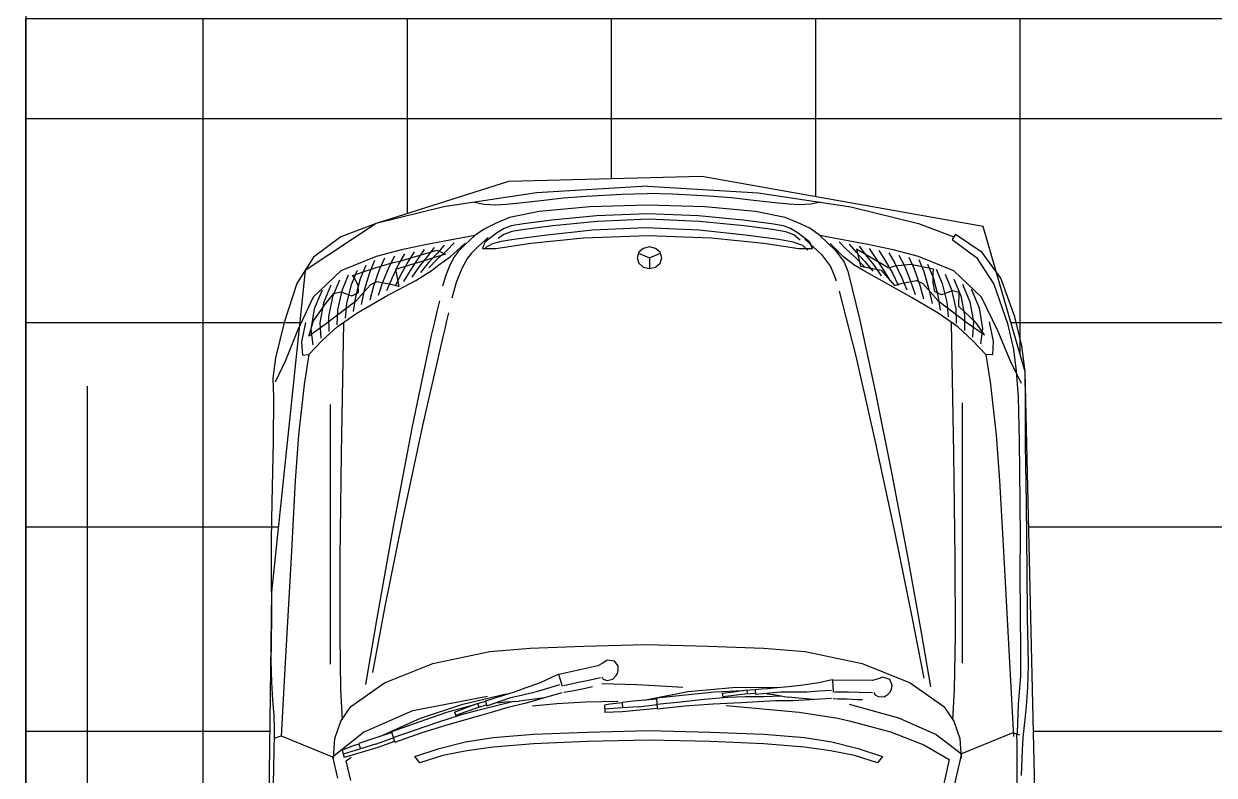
# Model space of a CAD drawing. Header units: millimetres. Extents: x 3923 to 4007, y 744 to 982.
# Drawn here: x 3954.8 to 3960.63, y 823.49 to 827.17 of the extents above; entities that cross this region are included whole.
import ezdxf

# ---------------------------------------------------------------- set-up
doc = ezdxf.new("R2010")
doc.units = ezdxf.units.MM
doc.header["$LTSCALE"] = 20
doc.linetypes.add('DASHDOT2', pattern=[0.5, 0.25, -0.125, 0, -0.125])
doc.layers.add('HIDROSSANITÁRIO', color=8, linetype='Continuous')

# ---------------------------------------------------------------- blocks, each defined once
blk = doc.blocks.new('Austin Mini dessus')
at = {"color": 8, "flags": 128}
for points in [[(-0.1204, 3.7865), (-0.0703, 3.7926)], [(-0.0703, 3.7926), (-0.0241, 3.7916)], [(-0.0241, 3.7916), (0.0842, 3.7922)], [(0.0842, 3.7922), (0.2332, 3.7952)], [(0.2332, 3.7952), (0.3237, 3.797)], [(0.3237, 3.797), (0.3971, 3.7966)], [(0.3971, 3.7966), (0.5088, 3.7962)], [(0.5088, 3.7962), (0.581, 3.797)], [(0.581, 3.797), (0.6212, 3.7976)], [(0.6212, 3.7976), (0.674, 3.7963)], [(0.674, 3.7963), (0.7177, 3.7934)], [(0.7177, 3.7934), (0.7547, 3.7905)], [(0.7547, 3.7905), (0.7913, 3.7892)], [(0.7913, 3.7892), (0.8117, 3.7899)], [(0.8107, 3.7898), (0.8054, 3.7722)], [(0.8117, 3.7899), (0.831, 3.7901)], [(0.831, 3.7901), (0.8924, 3.7915)], [(0.8924, 3.7915), (1.0016, 3.7949)], [(-0.302, 3.7337), (-0.2069, 3.765)], [(-0.2069, 3.765), (-0.1204, 3.7865)], [(-0.1874, 3.7324), (-0.114, 3.7617)], [(-0.114, 3.7617), (-0.0609, 3.787)], [(0.3684, 3.7483), (0.6405, 3.7634)], [(0.6405, 3.7634), (0.8064, 3.7721)], [(0.8054, 3.7722), (0.8566, 3.6469)], [(-0.3667, 3.6929), (-0.302, 3.7337)], [(-0.269, 3.694), (-0.1874, 3.7324)], [(0.0688, 3.7297), (0.18, 3.7384)], [(0.18, 3.7384), (0.3684, 3.7483)], [(-0.1734, 3.7051), (-0.2108, 3.6933)], [(-0.2065, 3.713), (-0.1595, 3.7223)], [(-0.2018, 3.6646), (-0.1734, 3.7051)], [(-0.1288, 3.7047), (-0.1629, 3.672)], [(-0.1595, 3.7223), (-0.127, 3.7206)], [(-0.127, 3.7206), (-0.1288, 3.7047)], [(-0.1288, 3.7047), (-0.0554, 3.7158)], [(-0.0554, 3.7158), (0.0688, 3.7297)], [(-0.4163, 3.6266), (-0.3667, 3.6929)], [(-0.3332, 3.6261), (-0.269, 3.694)], [(-0.2862, 3.6722), (-0.24, 3.6915)], [(-0.2108, 3.6933), (-0.2557, 3.6613)], [(-0.2548, 3.669), (-0.2057, 3.6781)], [(-0.24, 3.6915), (-0.1897, 3.6999)], [(-0.2057, 3.6781), (-0.1684, 3.6754)], [(-0.1629, 3.672), (-0.1958, 3.6357)], [(-0.1897, 3.6999), (-0.152, 3.6952)], [(-0.3103, 3.6295), (-0.2696, 3.6465)], [(-0.2983, 3.6509), (-0.2548, 3.669)], [(-0.2776, 3.6432), (-0.2819, 3.6262)], [(-0.2557, 3.6613), (-0.2776, 3.6432)], [(-0.2696, 3.6465), (-0.2217, 3.6563)], [(-0.2582, 3.5904), (-0.2018, 3.6646)], [(-0.2217, 3.6563), (-0.1848, 3.6556)], [(0.6296, 3.652), (-0.0059, 3.652)], [(0.8566, 3.6469), (0.7958, 3.5707)], [(0.8596, 3.6444), (0.8118, 3.6411)], [(0.8566, 3.6469), (0.909, 3.6348)], [(-0.4494, 3.54), (-0.4163, 3.6266)], [(-0.3686, 3.5396), (-0.3332, 3.6261)], [(-0.3224, 3.6082), (-0.2844, 3.624)], [(-0.2844, 3.624), (-0.2378, 3.6344)], [(-0.2819, 3.6262), (-0.2717, 3.5998)], [(-0.2538, 3.6126), (-0.2177, 3.6161)], [(-0.2378, 3.6344), (-0.2012, 3.6358)], [(-0.1958, 3.6357), (-0.2299, 3.5876)], [(-0.2069, 3.6195), (0.1144, 3.6255)], [(0.1144, 3.6255), (0.369, 3.6287)], [(0.369, 3.6287), (0.5603, 3.6292)], [(0.5603, 3.6292), (0.6914, 3.6273)], [(0.6914, 3.6273), (0.7656, 3.6231)], [(0.769, 3.6265), (0.7337, 3.6018)], [(0.8118, 3.6411), (0.769, 3.6265)], [(0.835, 3.6098), (0.8402, 3.6233)], [(0.8372, 3.5784), (0.8502, 3.6203)], [(0.8402, 3.6233), (0.8582, 3.6183)], [(0.8462, 3.577), (0.8582, 3.6183)], [(-0.3219, 3.5976), (-0.3417, 3.5395)], [(-0.3344, 3.5868), (-0.2992, 3.6015)], [(-0.3144, 3.5923), (-0.3219, 3.5976)], [(-0.2975, 3.5839), (-0.3144, 3.5923)], [(-0.3139, 3.579), (-0.2698, 3.5907)], [(-0.2994, 3.5535), (-0.2582, 3.5904)], [(-0.2992, 3.6015), (-0.2538, 3.6126)], [(-0.2717, 3.5998), (-0.28, 3.5832)], [(-0.2299, 3.5876), (-0.2701, 3.5169)], [(-0.2698, 3.5907), (-0.2341, 3.5963)], [(0.7337, 3.6018), (0.675, 3.5196)], [(0.8252, 3.5824), (0.8299, 3.5961)], [(0.8299, 3.5961), (0.835, 3.6098)], [(0.8604, 3.6051), (0.8577, 3.6008)], [(0.8634, 3.6093), (0.8604, 3.6051)], [(0.8666, 3.6133), (0.8634, 3.6093)], [(0.9143, 3.6021), (0.8666, 3.6133)], [(-0.3585, 3.5441), (-0.3287, 3.5566)], [(-0.3465, 3.5655), (-0.3139, 3.579)], [(-0.3287, 3.5566), (-0.2858, 3.5689)], [(-0.28, 3.5832), (-0.2975, 3.5839)], [(-0.2955, 3.5465), (-0.2617, 3.5558)], [(-0.2858, 3.5689), (-0.2505, 3.5765)], [(0.517, 3.5386), (0.6793, 3.5662)], [(0.7958, 3.5707), (0.7435, 3.4498)], [(0.8063, 3.5287), (0.8151, 3.5556)], [(0.8151, 3.5556), (0.8242, 3.5824)], [(0.8252, 3.5824), (0.8372, 3.5784)], [(0.8257, 3.5419), (0.8372, 3.5784)], [(0.8334, 3.5361), (0.8462, 3.577)], [(-0.4897, 3.3744), (-0.4494, 3.54)], [(-0.3843, 3.4776), (-0.3686, 3.5396)], [(-0.3639, 3.5197), (-0.3356, 3.5327)], [(-0.3417, 3.5395), (-0.3534, 3.4979)], [(-0.3356, 3.5327), (-0.2955, 3.5465)], [(-0.3066, 3.538), (-0.2994, 3.5535)], [(-0.3001, 3.5036), (-0.3066, 3.538)], [(-0.3051, 3.524), (-0.273, 3.5351)], [(0.2925, 3.4981), (0.517, 3.5386)], [(0.4929, 3.5192), (0.6502, 3.5491)], [(0.8067, 3.5309), (0.7615, 3.4315)], [(0.7972, 3.5019), (0.8063, 3.5287)], [(0.8257, 3.5419), (0.8097, 3.4979)], [(0.8192, 3.4954), (0.8334, 3.5361)], [(-0.3693, 3.4953), (-0.3424, 3.5089)], [(-0.3534, 3.4979), (-0.3572, 3.4821)], [(-0.3493, 3.4851), (-0.3148, 3.5016)], [(-0.3424, 3.5089), (-0.3051, 3.524)], [(-0.3148, 3.5016), (-0.2843, 3.5144)], [(-0.2701, 3.5169), (-0.3098, 3.443)], [(-0.2946, 3.4845), (-0.3001, 3.5036)], [(0.0478, 3.4514), (0.2925, 3.4981)], [(0.2791, 3.4759), (0.4929, 3.5192)], [(0.675, 3.5196), (0.6278, 3.4015)], [(0.7718, 3.4351), (0.7952, 3.5024)], [(0.8092, 3.4984), (0.7905, 3.4435)], [(0.7952, 3.5024), (0.8192, 3.4954)], [(-0.3968, 3.4202), (-0.3843, 3.4776)], [(-0.3572, 3.4821), (-0.3836, 3.3914)], [(-0.3746, 3.4709), (-0.3493, 3.4851)], [(-0.374, 3.3698), (-0.3363, 3.4925)], [(-0.3561, 3.4613), (-0.3244, 3.4792)], [(-0.3363, 3.4925), (-0.2946, 3.4845)], [(-0.3341, 3.4567), (-0.3068, 3.4729)], [(-0.3244, 3.4792), (-0.2956, 3.4936)], [(0.0453, 3.4261), (0.2791, 3.4759)], [(0.7985, 3.4305), (0.8212, 3.4949)], [(-0.38, 3.4466), (-0.3561, 3.4613)], [(-0.363, 3.4375), (-0.3341, 3.4567)], [(-0.3437, 3.4343), (-0.3181, 3.4522)], [(-0.3098, 3.443), (-0.3346, 3.403)], [(-0.1749, 3.4052), (0.0478, 3.4514)], [(0.7435, 3.4498), (0.7081, 3.2674)], [(0.7905, 3.4435), (0.7715, 3.3887)], [(0.8558, 3.4451), (0.8359, 3.3854)], [(0.8715, 3.4329), (0.8558, 3.4451)], [(-0.4112, 3.3468), (-0.3968, 3.4202)], [(-0.3908, 3.3978), (-0.3698, 3.4136)], [(-0.3854, 3.4222), (-0.363, 3.4375)], [(-0.3767, 3.3898), (-0.3534, 3.4119)], [(-0.3698, 3.4136), (-0.3437, 3.4343)], [(-0.363, 3.3894), (-0.3407, 3.4108)], [(-0.3534, 3.4119), (-0.3294, 3.4315)], [(-0.172, 3.3767), (0.0453, 3.4261)], [(0.7615, 3.4315), (0.7277, 3.3278)], [(0.7484, 3.3675), (0.7718, 3.4351)], [(0.7785, 3.3642), (0.7985, 3.4305)], [(0.8536, 3.3763), (0.8715, 3.4329)], [(-0.3961, 3.3734), (-0.3767, 3.3898)], [(-0.3836, 3.3914), (-0.374, 3.3698)], [(-0.3836, 3.366), (-0.363, 3.3894)], [(-0.3481, 3.3863), (-0.3679, 3.3589)], [(-0.3346, 3.403), (-0.3481, 3.3863)], [(-0.2599, 3.3851), (-0.2335, 3.3912)], [(-0.2335, 3.3912), (-0.2013, 3.399)], [(-0.2013, 3.399), (-0.1749, 3.4052)], [(0.6278, 3.4015), (0.5988, 3.2619)], [(0.7715, 3.3887), (0.7537, 3.3335)], [(0.8359, 3.3854), (0.8202, 3.3211)], [(-0.5243, 3.1472), (-0.4897, 3.3744)], [(-0.4015, 3.349), (-0.3836, 3.366)], [(-0.3679, 3.3589), (-0.4003, 3.3232)], [(-0.3683, 3.348), (-0.347, 3.3593)], [(-0.347, 3.3593), (-0.3226, 3.369)], [(-0.3226, 3.369), (-0.2958, 3.3774)], [(-0.3048, 3.3438), (-0.2667, 3.355)], [(-0.2307, 3.363), (-0.2112, 3.3675)], [(-0.2112, 3.3675), (-0.1915, 3.3721)], [(-0.1915, 3.3721), (-0.172, 3.3767)], [(0.7293, 3.299), (0.7484, 3.3675)], [(0.7597, 3.2985), (0.7785, 3.3642)], [(0.8415, 3.3179), (0.8536, 3.3763)], [(-0.4198, 3.2983), (-0.4112, 3.3468)], [(-0.4198, 3.2983), (-0.397, 3.3226)], [(-0.397, 3.3226), (-0.3805, 3.3391)], [(-0.3805, 3.3391), (-0.3683, 3.348)], [(-0.3644, 3.3161), (-0.339, 3.3298)], [(-0.339, 3.3298), (-0.3048, 3.3438)], [(0.7277, 3.3278), (0.7023, 3.2216)], [(0.7374, 3.3232), (0.728, 3.2975)], [(0.7472, 3.3485), (0.7374, 3.3232)], [(0.7537, 3.3335), (0.7422, 3.2911)], [(0.7462, 3.3202), (0.7557, 3.3455)], [(0.7472, 3.3485), (0.7557, 3.345)], [(-0.5014, 3.3001), (-0.4965, 3.2759)], [(-0.435, 3.2757), (-0.4198, 3.2983)], [(-0.3926, 3.2902), (-0.3764, 3.3069)], [(-0.3764, 3.3069), (-0.3644, 3.3161)], [(0.728, 3.2975), (0.7203, 3.2716)], [(0.7293, 3.2686), (0.7371, 3.2944)], [(0.7371, 3.2944), (0.7462, 3.3202)], [(0.7478, 3.258), (0.7597, 3.2985)], [(0.8202, 3.3211), (0.8092, 3.2537)], [(0.8325, 3.2537), (0.8415, 3.3179)], [(-0.4965, 3.2759), (-0.4951, 3.2474)], [(-0.4498, 3.2462), (-0.435, 3.2757)], [(-0.4251, 3.2451), (-0.4036, 3.2735)], [(-0.415, 3.2655), (-0.3926, 3.2902)], [(-0.4036, 3.2735), (-0.3881, 3.2799)], [(-0.3992, 3.255), (-0.3897, 3.273)], [(-0.3881, 3.2799), (-0.3879, 3.2469)], [(0.7198, 3.2721), (0.7153, 3.258)], [(0.7313, 3.2686), (0.72, 3.2361)], [(0.7208, 3.2721), (0.7313, 3.2686)], [(0.7263, 3.2915), (0.7353, 3.2885)], [(0.7422, 3.2911), (0.7318, 3.2485)], [(-0.4951, 3.2474), (-0.4961, 3.222)], [(-0.4642, 3.2131), (-0.4498, 3.2462)], [(-0.4368, 3.2263), (-0.4251, 3.2451)], [(-0.4223, 3.2271), (-0.4123, 3.2411)], [(-0.4054, 3.2337), (-0.3992, 3.255)], [(-0.3879, 3.2469), (-0.4009, 3.1615)], [(0.5988, 3.2619), (0.5909, 3.1628)], [(0.7105, 3.2437), (0.7063, 3.2296)], [(0.7153, 3.258), (0.7105, 3.2437)], [(0.72, 3.2361), (0.7116, 3.2101)], [(0.7318, 3.2485), (0.7208, 3.2061)], [(0.7243, 3.2421), (0.7215, 3.2248)], [(0.7361, 3.2172), (0.7478, 3.258)], [(0.8092, 3.2537), (0.8014, 3.1546)], [(0.8246, 3.1546), (0.8325, 3.2537)], [(-0.4961, 3.222), (-0.5002, 3.1805)], [(-0.4783, 3.1411), (-0.4642, 3.2131)], [(-0.4482, 3.1794), (-0.4433, 3.2092)], [(-0.4433, 3.2092), (-0.4368, 3.2263)], [(-0.4345, 3.1767), (-0.4292, 3.2081)], [(-0.4292, 3.2081), (-0.4223, 3.2271)], [(-0.4102, 3.2033), (-0.4054, 3.2337)], [(0.7063, 3.2296), (0.6964, 3.1985)], [(0.7116, 3.2101), (0.7041, 3.1774)], [(0.721, 3.2072), (0.7203, 3.1896)], [(0.7215, 3.2248), (0.721, 3.2072)], [(0.7263, 3.1761), (0.7361, 3.2172)], [(-0.5002, 3.1805), (-0.5068, 3.1221)], [(-0.457, 3.1102), (-0.4482, 3.1794)], [(-0.4433, 3.1075), (-0.4345, 3.1767)], [(-0.42, 3.129), (-0.4102, 3.2033)], [(0.6964, 3.1985), (0.6864, 3.1723)], [(0.7041, 3.1774), (0.6969, 3.1476)], [(0.7123, 3.1286), (0.7203, 3.1896)], [(-0.5405, 2.876), (-0.5243, 3.1472)], [(-0.4009, 3.1615), (-0.4139, 3.0323)], [(0.5909, 3.1628), (0.5858, 3.0317)], [(0.6864, 3.1723), (0.6761, 3.1418)], [(0.6969, 3.1476), (0.6884, 3.1193)], [(0.6998, 3.0852), (0.7263, 3.1761)], [(0.7318, 3.1572), (0.726, 3.0977)], [(0.8014, 3.1546), (0.7962, 3.0235)], [(0.8194, 3.0235), (0.8246, 3.1546)], [(-0.5068, 3.1221), (-0.5121, 3.0818)], [(-0.4897, 3.0166), (-0.4783, 3.1411)], [(-0.4326, 3.01), (-0.42, 3.129)], [(0.6698, 3.1266), (0.6607, 3.1082)], [(0.6761, 3.1418), (0.6698, 3.1266)], [(0.6884, 3.1193), (0.6795, 3.0899)], [(-0.4678, 3.0008), (-0.457, 3.1102)], [(-0.4541, 2.9981), (-0.4433, 3.1075)], [(0.6338, 2.997), (0.6553, 3.0927)], [(0.6607, 3.1082), (0.6538, 3.0932)], [(0.6538, 3.0932), (0.6836, 3.0845)], [(0.726, 3.0977), (0.7219, 3.0275)], [(-0.5121, 3.0818), (-0.5164, 3.0261)], [(0.6818, 3.0817), (0.6747, 3.0485)], [(0.6902, 3.0313), (0.6957, 3.0601)], [(0.6957, 3.0601), (0.6993, 3.0807)], [(-0.4139, 3.0323), (-0.4198, 2.8742)], [(0.5858, 3.0317), (0.5818, 2.8809)], [(0.6747, 3.0485), (0.6693, 3.0237)], [(0.6853, 3.0102), (0.6902, 3.0313)], [(-0.5164, 3.0261), (-0.5207, 2.9376)], [(-0.4943, 2.876), (-0.4897, 3.0166)], [(-0.4389, 2.8801), (-0.4326, 3.01)], [(0.6693, 3.0237), (0.6625, 2.9905)], [(0.7219, 3.0275), (0.7205, 2.9476)], [(0.7962, 3.0235), (0.7923, 2.8727)], [(0.8155, 2.8727), (0.8194, 3.0235)], [(-0.473, 2.876), (-0.4678, 3.0008)], [(-0.4594, 2.8733), (-0.4541, 2.9981)], [(0.6202, 2.9747), (0.6273, 2.9847)], [(0.6221, 2.9567), (0.6202, 2.9747)], [(0.6273, 2.9847), (0.6338, 2.997)], [(0.6618, 2.9878), (0.6631, 2.986)], [(0.6631, 2.986), (0.6661, 2.9845)], [(0.6661, 2.9845), (0.6693, 2.9748)], [(0.6693, 2.9748), (0.6662, 2.9608)], [(0.677, 2.9877), (0.6796, 2.9022)], [(0.7277, 2.9669), (0.7297, 2.9812)], [(0.7297, 2.9812), (0.7484, 2.9804)], [(0.7369, 2.9367), (0.7402, 2.9806)], [(0.7461, 2.9374), (0.7484, 2.9804)], [(0.6341, 2.9475), (0.6221, 2.9567)], [(0.6455, 2.9473), (0.6341, 2.9475)], [(0.6529, 2.9495), (0.6455, 2.9473)], [(0.6577, 2.9524), (0.6529, 2.9495)], [(0.6662, 2.9608), (0.6577, 2.9524)], [(0.7244, 2.9379), (0.7259, 2.9524)], [(0.7259, 2.9524), (0.7277, 2.9669)], [(-0.5207, 2.9376), (-0.5227, 2.876)], [(0.7205, 2.9096), (0.7234, 2.9377)], [(0.7244, 2.9379), (0.7369, 2.9367)], [(0.7339, 2.8986), (0.7369, 2.9367)], [(0.7427, 2.8947), (0.7461, 2.9374)], [(-0.3917, 2.8708), (-0.3881, 2.8859)], [(-0.3881, 2.8859), (-0.3786, 2.8967)], [(-0.3786, 2.8967), (-0.3653, 2.9008)], [(-0.3767, 2.8977), (-0.3653, 2.8708)], [(-0.3653, 2.9008), (-0.352, 2.8967)], [(-0.352, 2.8967), (-0.3425, 2.8859)], [(-0.3425, 2.8859), (-0.3389, 2.8708)], [(0.6796, 2.9022), (0.6837, 2.8284)], [(0.718, 2.8814), (0.7205, 2.9096)], [(0.7339, 2.8986), (0.7283, 2.8522)], [(0.7381, 2.8519), (0.7427, 2.8947)], [(-0.5405, 2.876), (-0.5243, 2.6047)], [(-0.5207, 2.8143), (-0.5227, 2.876)], [(-0.4897, 2.7353), (-0.4943, 2.876)], [(-0.4678, 2.7512), (-0.473, 2.876)], [(-0.4541, 2.7484), (-0.4594, 2.8733)], [(-0.4326, 2.7495), (-0.4389, 2.8801)], [(-0.4198, 2.8742), (-0.4139, 2.72)], [(-0.3881, 2.8557), (-0.3917, 2.8708)], [(-0.3653, 2.8708), (-0.3767, 2.844)], [(-0.3653, 2.8708), (-0.3389, 2.8708)], [(-0.3389, 2.8708), (-0.3425, 2.8557)], [(0.5818, 2.8809), (0.5858, 2.7275)], [(0.7179, 2.8836), (0.6962, 2.7767)], [(0.7152, 2.8533), (0.718, 2.8814)], [(0.7923, 2.8727), (0.7962, 2.7218)], [(0.8194, 2.7218), (0.8155, 2.8727)], [(-0.3786, 2.845), (-0.3881, 2.8557)], [(-0.3653, 2.8409), (-0.3786, 2.845)], [(-0.352, 2.845), (-0.3653, 2.8409)], [(-0.3425, 2.8557), (-0.352, 2.845)], [(0.6837, 2.8284), (0.6857, 2.7893)], [(0.7054, 2.7825), (0.7131, 2.8533)], [(0.7131, 2.8533), (0.7381, 2.8519)], [(0.7277, 2.8526), (0.7218, 2.7949)], [(0.7325, 2.784), (0.7401, 2.8518)], [(-0.5164, 2.7259), (-0.5207, 2.8143)], [(0.6962, 2.7767), (0.6866, 2.668)], [(0.6979, 2.7113), (0.7054, 2.7825)], [(0.7218, 2.7949), (0.7156, 2.7372)], [(0.7279, 2.7148), (0.7325, 2.784)], [(-0.457, 2.6417), (-0.4678, 2.7512)], [(-0.4433, 2.639), (-0.4541, 2.7484)], [(-0.42, 2.6293), (-0.4326, 2.7495)], [(-0.5121, 2.6701), (-0.5164, 2.7259)], [(-0.4783, 2.6109), (-0.4897, 2.7353)], [(-0.4139, 2.72), (-0.4009, 2.5911)], [(0.5858, 2.7275), (0.5909, 2.5917)], [(0.6946, 2.6403), (0.6979, 2.7113)], [(0.7156, 2.7372), (0.7107, 2.6794)], [(0.7244, 2.6467), (0.7279, 2.7148)], [(0.7962, 2.7218), (0.8014, 2.5907)], [(0.8246, 2.5907), (0.8194, 2.7218)], [(0.701, 2.6926), (0.6971, 2.6657)], [(0.701, 2.6926), (0.7101, 2.6911)], [(0.7063, 2.6647), (0.71, 2.6915)], [(0.731, 2.6835), (0.7474, 2.5042)], [(-0.5068, 2.6299), (-0.5121, 2.6701)], [(0.6866, 2.668), (0.6857, 2.5588)], [(0.6971, 2.6657), (0.6937, 2.6386)], [(0.7033, 2.6376), (0.7063, 2.6647)], [(0.7107, 2.6794), (0.709, 2.6356)], [(-0.5002, 2.5714), (-0.5068, 2.6299)], [(-0.4482, 2.5725), (-0.457, 2.6417)], [(-0.4345, 2.5698), (-0.4433, 2.639)], [(-0.4102, 2.5543), (-0.42, 2.6293)], [(0.6937, 2.6386), (0.692, 2.6115)], [(0.6934, 2.6323), (0.7028, 2.6314)], [(0.7015, 2.6106), (0.7033, 2.6376)], [(0.709, 2.6356), (0.7085, 2.5917)], [(0.7219, 2.6045), (0.7244, 2.6467)], [(-0.5243, 2.6047), (-0.4897, 2.3776)], [(-0.4642, 2.5388), (-0.4783, 2.6109)], [(0.6903, 2.5972), (0.689, 2.5822)], [(0.6914, 2.6119), (0.6903, 2.5972)], [(0.6924, 2.6121), (0.7034, 2.6111)], [(0.7034, 2.6111), (0.6997, 2.5769)], [(0.7197, 2.5621), (0.7219, 2.6045)], [(-0.4961, 2.5299), (-0.5002, 2.5714)], [(-0.4433, 2.5428), (-0.4482, 2.5725)], [(-0.429, 2.5374), (-0.4345, 2.5698)], [(-0.4009, 2.5911), (-0.3879, 2.5051)], [(0.5909, 2.5917), (0.5988, 2.49)], [(0.6878, 2.5675), (0.6847, 2.5306)], [(0.689, 2.5822), (0.6878, 2.5675)], [(0.6997, 2.5769), (0.6975, 2.5497)], [(0.7026, 2.5837), (0.7038, 2.5662)], [(0.7038, 2.5662), (0.7072, 2.5489)], [(0.7085, 2.5917), (0.7072, 2.5478)], [(0.8014, 2.5907), (0.8092, 2.4916)], [(0.8325, 2.4916), (0.8246, 2.5907)], [(-0.4511, 2.5067), (-0.4642, 2.5388)], [(-0.4368, 2.5257), (-0.4433, 2.5428)], [(-0.4211, 2.5171), (-0.429, 2.5374)], [(-0.4038, 2.5192), (-0.4102, 2.5543)], [(0.6975, 2.5497), (0.6975, 2.5161)], [(0.7072, 2.5489), (0.7105, 2.5317)], [(0.7193, 2.5199), (0.7197, 2.5621)], [(-0.4951, 2.5046), (-0.4961, 2.5299)], [(-0.4377, 2.4782), (-0.4511, 2.5067)], [(-0.4251, 2.5069), (-0.4368, 2.5257)], [(-0.4036, 2.4784), (-0.4251, 2.5069)], [(-0.4082, 2.5023), (-0.4211, 2.5171)], [(-0.3951, 2.4956), (-0.4038, 2.5192)], [(0.6847, 2.5306), (0.6807, 2.5008)], [(0.6975, 2.5161), (0.6972, 2.4854)], [(0.7164, 2.4705), (0.7105, 2.5317)], [(0.714, 2.4253), (0.7193, 2.5199)], [(-0.4965, 2.4761), (-0.4951, 2.5046)], [(-0.4198, 2.4536), (-0.4377, 2.4782)], [(-0.4106, 2.4907), (-0.373, 2.4496)], [(-0.3881, 2.472), (-0.4036, 2.4784)], [(-0.3837, 2.4832), (-0.3951, 2.4956)], [(-0.3879, 2.5051), (-0.3881, 2.472)], [(0.5988, 2.49), (0.6278, 2.3505)], [(0.6807, 2.5008), (0.6754, 2.4613)], [(0.6972, 2.4854), (0.6952, 2.456)], [(0.7474, 2.5042), (0.7622, 2.4097)], [(0.8092, 2.4916), (0.8202, 2.4242)], [(0.8415, 2.4274), (0.8325, 2.4916)], [(-0.5014, 2.4519), (-0.4965, 2.4761)], [(-0.4198, 2.4536), (-0.3822, 2.4143)], [(-0.4126, 2.4151), (-0.4198, 2.4536)], [(-0.373, 2.4496), (-0.3435, 2.4277)], [(0.673, 2.4486), (0.6699, 2.4354)], [(0.6754, 2.4613), (0.673, 2.4486)], [(0.6952, 2.456), (0.6932, 2.4254)], [(-0.3677, 2.3955), (-0.4003, 2.4288)], [(-0.3435, 2.4277), (-0.32, 2.4176)], [(0.6699, 2.4354), (0.6674, 2.4227)], [(0.6674, 2.4227), (0.6984, 2.421)], [(0.6695, 2.3245), (0.669, 2.4226)], [(0.715, 2.4096), (0.7145, 2.4208)], [(0.8202, 2.4242), (0.8359, 2.3599)], [(0.8536, 2.369), (0.8415, 2.4274)], [(-0.3975, 2.3367), (-0.4126, 2.4151)], [(-0.4043, 2.4065), (-0.3863, 2.3895)], [(-0.3863, 2.3895), (-0.3657, 2.3661)], [(-0.3822, 2.4143), (-0.3546, 2.3944)], [(-0.3478, 2.3704), (-0.3677, 2.3955)], [(-0.3546, 2.3944), (-0.3323, 2.3856)], [(-0.32, 2.4176), (-0.3092, 2.4141)], [(-0.2838, 2.4064), (-0.1243, 2.3655)], [(0.6972, 2.4178), (0.6978, 2.3839)], [(0.7153, 2.3984), (0.715, 2.4096)], [(0.7156, 2.3872), (0.7153, 2.3984)], [(0.7622, 2.4097), (0.7686, 2.3821)], [(-0.4897, 2.3776), (-0.4494, 2.2119)], [(-0.3989, 2.3821), (-0.3794, 2.3657)], [(-0.3864, 2.3641), (-0.3443, 2.3544)], [(-0.3402, 2.2847), (-0.3864, 2.3641)], [(-0.3794, 2.3657), (-0.3561, 2.3436)], [(-0.3657, 2.3661), (-0.3434, 2.3447)], [(-0.3346, 2.3489), (-0.3478, 2.3704)], [(-0.3323, 2.3856), (-0.2128, 2.3556)], [(-0.1243, 2.3655), (0.085, 2.3182)], [(0.6978, 2.3839), (0.6981, 2.3586)], [(0.7163, 2.3745), (0.7156, 2.3872)], [(0.717, 2.3616), (0.7163, 2.3745)], [(0.7167, 2.349), (0.717, 2.3616)], [(0.7276, 2.3821), (0.761, 2.261)], [(0.7686, 2.3821), (0.7952, 2.2812)], [(0.8715, 2.3124), (0.8536, 2.369)], [(-0.3843, 2.2744), (-0.3975, 2.3367)], [(-0.3935, 2.3577), (-0.3726, 2.3419)], [(-0.3881, 2.3334), (-0.3657, 2.3181)], [(-0.3726, 2.3419), (-0.3464, 2.3212)], [(-0.3561, 2.3436), (-0.3321, 2.324)], [(-0.3443, 2.3544), (-0.3348, 2.3038)], [(-0.3048, 2.2947), (-0.3346, 2.3489)], [(-0.2128, 2.3556), (-0.0386, 2.3181)], [(0.6278, 2.3505), (0.675, 2.2324)], [(0.6981, 2.3586), (0.6989, 2.3247)], [(0.8359, 2.3599), (0.8558, 2.3002)], [(-0.3827, 2.309), (-0.3589, 2.2942)], [(-0.3657, 2.3181), (-0.3368, 2.2988)], [(-0.3464, 2.3212), (-0.3209, 2.3033)], [(-0.3348, 2.3038), (-0.2973, 2.271)], [(-0.0386, 2.3181), (0.1643, 2.2777)], [(0.085, 2.3182), (0.3093, 2.2706)], [(0.6613, 2.2997), (0.6659, 2.3111)], [(0.6659, 2.3111), (0.6695, 2.3245)], [(0.6989, 2.3218), (0.7006, 2.3204)], [(0.7006, 2.3204), (0.7038, 2.3197)], [(0.7038, 2.3197), (0.7091, 2.3109)], [(0.7091, 2.3109), (0.7093, 2.2966)], [(0.8558, 2.3002), (0.8715, 2.3124)], [(-0.3686, 2.2124), (-0.3843, 2.2744)], [(-0.3774, 2.2846), (-0.352, 2.2704)], [(-0.3589, 2.2942), (-0.3272, 2.2763)], [(-0.3449, 2.2704), (-0.3402, 2.2847)], [(-0.3368, 2.2988), (-0.3096, 2.2826)], [(-0.3272, 2.2763), (-0.2983, 2.2619)], [(-0.2675, 2.228), (-0.3048, 2.2947)], [(0.1643, 2.2777), (0.3699, 2.2387)], [(0.6672, 2.2826), (0.6613, 2.2997)], [(0.6809, 2.2764), (0.6672, 2.2826)], [(0.6921, 2.2787), (0.6809, 2.2764)], [(0.6988, 2.2826), (0.6921, 2.2787)], [(0.7029, 2.2864), (0.6988, 2.2826)], [(0.7093, 2.2966), (0.7029, 2.2864)], [(0.7952, 2.2812), (0.8271, 2.1996)], [(-0.372, 2.2602), (-0.3452, 2.2466)], [(-0.352, 2.2704), (-0.3175, 2.2539)], [(-0.3489, 2.2319), (-0.3449, 2.2704)], [(-0.3452, 2.2466), (-0.3079, 2.2315)], [(-0.3175, 2.2539), (-0.287, 2.2412)], [(-0.3028, 2.2519), (-0.3094, 2.2175)], [(-0.2973, 2.271), (-0.3028, 2.2519)], [(0.3093, 2.2706), (0.5139, 2.2288)], [(0.761, 2.261), (0.8021, 2.1691)], [(0.8634, 2.1376), (1.3706, 2.2486)], [(-0.3666, 2.2358), (-0.3383, 2.2228)], [(-0.3375, 2.1754), (-0.3489, 2.2319)], [(-0.3383, 2.2228), (-0.2982, 2.209)], [(-0.3094, 2.2175), (-0.3021, 2.202)], [(-0.3079, 2.2315), (-0.2757, 2.2204)], [(-0.2299, 2.1644), (-0.2675, 2.228)], [(0.3699, 2.2387), (0.552, 2.2057)], [(0.5139, 2.2288), (0.6638, 2.199)], [(0.675, 2.2324), (0.7337, 2.1502)], [(-0.4494, 2.2119), (-0.4163, 2.1254)], [(-0.3332, 2.1259), (-0.3686, 2.2124)], [(-0.3612, 2.2114), (-0.3315, 2.199)], [(-0.3492, 2.1901), (-0.3167, 2.1765)], [(-0.3315, 2.199), (-0.2886, 2.1866)], [(-0.3021, 2.202), (-0.261, 2.1651)], [(-0.2982, 2.209), (-0.2645, 2.1997)], [(-0.2886, 2.1866), (-0.2532, 2.179)], [(0.552, 2.2057), (0.6848, 2.1831)], [(0.8271, 2.1996), (0.8634, 2.1376)], [(-0.3267, 2.1761), (-0.3375, 2.1754)], [(-0.3372, 2.1687), (-0.3019, 2.154)], [(-0.3036, 2.1762), (-0.3267, 2.1761)], [(-0.3167, 2.1765), (-0.2725, 2.1648)], [(-0.2827, 2.1724), (-0.3036, 2.1762)], [(-0.2744, 2.1557), (-0.2827, 2.1724)], [(-0.2725, 2.1648), (-0.2368, 2.1592)], [(-0.261, 2.1651), (-0.2046, 2.0909)], [(-0.1958, 2.1163), (-0.2299, 2.1644)], [(0.8021, 2.1691), (0.849, 2.1068)], [(-0.4226, 2.1216), (-0.4101, 2.1302)], [(-0.4101, 2.1302), (-0.3656, 2.0699)], [(-0.3251, 2.1474), (-0.2871, 2.1315)], [(-0.3019, 2.154), (-0.2565, 2.1429)], [(-0.2871, 2.1315), (-0.2405, 2.1211)], [(-0.2847, 2.1294), (-0.2744, 2.1557)], [(-0.2803, 2.1124), (-0.2847, 2.1294)], [(-0.2565, 2.1429), (-0.2204, 2.1395)], [(-0.2069, 2.1325), (0.1144, 2.1265)], [(0.6914, 2.1247), (0.7656, 2.1289)], [(0.7337, 2.1502), (0.769, 2.1254)], [(0.9014, 2.1189), (1.0142, 2.1447)], [(-0.3778, 2.0561), (-0.4226, 2.1216)], [(-0.269, 2.0579), (-0.3332, 2.1259)], [(-0.3131, 2.126), (-0.2723, 2.109)], [(-0.301, 2.1047), (-0.2575, 2.0865)], [(-0.2456, 2.1137), (-0.2803, 2.1124)], [(-0.2723, 2.109), (-0.2245, 2.0993)], [(-0.2071, 2.072), (-0.2456, 2.1137)], [(-0.2405, 2.1211), (-0.204, 2.1197)], [(-0.2245, 2.0993), (-0.1876, 2.0999)], [(-0.1629, 2.08), (-0.1958, 2.1163)], [(0.6276, 2.1045), (-0.0104, 2.1045)], [(0.1144, 2.1265), (0.369, 2.1233)], [(0.369, 2.1233), (0.5603, 2.1227)], [(0.5603, 2.1227), (0.6914, 2.1247)], [(0.769, 2.1254), (0.8118, 2.1109)], [(0.7979, 1.9816), (0.849, 2.1068)], [(0.8118, 2.1109), (0.8596, 2.1076)], [(0.849, 2.1068), (0.9014, 2.1189)], [(-0.3656, 2.0699), (-0.3005, 2.0279)], [(-0.289, 2.0833), (-0.2428, 2.064)], [(-0.2575, 2.0865), (-0.2084, 2.0774)], [(-0.2084, 2.0774), (-0.1711, 2.0801)], [(-0.1762, 2.0504), (-0.2071, 2.072)], [(-0.2046, 2.0909), (-0.1762, 2.0504)], [(-0.1288, 2.0473), (-0.1629, 2.08)], [(-0.3153, 2.0107), (-0.3778, 2.0561)], [(-0.1866, 2.0184), (-0.269, 2.0579)], [(-0.2428, 2.064), (-0.1924, 2.0556)], [(-0.1924, 2.0556), (-0.1547, 2.0604)], [(-0.1288, 2.0473), (-0.0554, 2.0362)], [(-0.1273, 2.0313), (-0.1288, 2.0473)], [(-0.2203, 1.9763), (-0.3153, 2.0107)], [(-0.3005, 2.0279), (-0.2047, 1.9948)], [(-0.2082, 2.0394), (-0.1605, 2.0298)], [(-0.1118, 1.9868), (-0.1866, 2.0184)], [(-0.1605, 2.0298), (-0.1273, 2.0313)], [(-0.0554, 2.0362), (0.0688, 2.0223)], [(0.0688, 2.0223), (0.18, 2.0136)], [(0.18, 2.0136), (0.3684, 2.0036)], [(-0.2047, 1.9948), (-0.141, 1.9797)], [(-0.0578, 1.9603), (-0.1118, 1.9868)], [(0.3684, 2.0036), (0.6405, 1.9886)], [(0.6405, 1.9886), (0.8064, 1.9798)], [(0.8032, 1.9639), (0.7979, 1.9816)], [(-0.1499, 1.9594), (-0.2203, 1.9763)], [(-0.0857, 1.9511), (-0.1499, 1.9594)], [(-0.141, 1.9797), (-0.088, 1.9728)], [(-0.088, 1.9728), (-0.0243, 1.9685)], [(-0.0243, 1.9685), (0.084, 1.9658)], [(0.084, 1.9658), (0.2331, 1.9643)], [(0.2331, 1.9643), (0.3237, 1.9638)], [(0.3237, 1.9638), (0.3991, 1.9639)], [(0.3991, 1.9639), (0.5144, 1.9637)], [(0.5144, 1.9637), (0.5887, 1.9626)], [(0.5887, 1.9626), (0.6591, 1.9627)], [(0.6591, 1.9627), (0.7278, 1.9679)], [(0.7278, 1.9679), (0.7981, 1.971)], [(0.7946, 1.9543), (0.7655, 1.9512)], [(0.8101, 1.9559), (0.7946, 1.9543)], [(0.7981, 1.971), (0.7996, 1.9716)], [(0.7996, 1.9716), (0.8012, 1.972)], [(0.8012, 1.972), (0.803, 1.9721)], [(0.803, 1.9721), (0.8187, 1.9717)], [(0.8406, 1.9574), (0.8101, 1.9559)], [(0.8187, 1.9717), (0.8745, 1.9713)], [(0.902, 1.9603), (0.8406, 1.9574)], [(0.8745, 1.9713), (0.9836, 1.9722)], [(-0.0153, 1.9503), (-0.0857, 1.9511)], [(0.0907, 1.9502), (-0.0153, 1.9503)], [(0.2354, 1.9481), (0.0907, 1.9502)], [(0.3237, 1.9468), (0.2354, 1.9481)], [(0.3994, 1.9465), (0.3237, 1.9468)], [(0.5154, 1.9455), (0.3994, 1.9465)], [(0.5899, 1.9439), (0.5154, 1.9455)], [(0.6316, 1.9433), (0.5899, 1.9439)], [(0.6869, 1.9446), (0.6316, 1.9433)], [(0.7321, 1.9476), (0.6869, 1.9446)], [(0.7655, 1.9512), (0.7321, 1.9476)]]:
    blk.add_lwpolyline(points, dxfattribs=at)

msp = doc.modelspace()

# ---------------------------------------------------------------- hatches: boundary and pattern name
at = {"layer": 'HIDROSSANITÁRIO'}
h = msp.add_hatch(dxfattribs=at)
h.set_pattern_fill('ANSI37,_O', color=8, scale=8, angle=135)
h.set_pattern_definition([(180, (4034.6798, -2297.2923), (-3e-16, -1), []), (270, (4034.6798, -2297.2923), (1, -3e-16), [])])
h.paths.add_polyline_path([(3954.8129, 817.1968), (3954.8129, 827.197), (3966.7129, 827.197), (3966.7129, 824.1127), (3968.9221, 821.9035), (3970.9197, 821.9035), (3970.9197, 820.1967), (3966.3129, 820.1967), (3966.3151, 817.2049)])
h.paths.add_polyline_path([(3961.5054, 817.2373), (3961.1663, 817.7423), (3961.1279, 821.1503), (3961.1207, 824.1595), (3961.1824, 826.0014), (3961.42, 826.2834), (3962.23, 826.3454), (3963.606, 826.3807), (3964.6096, 826.2573), (3964.9001, 826.037), (3964.9969, 822.9613), (3964.8986, 818.2538), (3964.7809, 817.3795), (3963.9747, 817.0497)])
h.paths.add_polyline_path([(3962.1167, 826.3454), (3962.1167, 827.146), (3962.5061, 827.146), (3962.5061, 826.3454)], flags=16)
h.paths.add_polyline_path([(3960.2222, 819.7616), (3960.2222, 823.5139), (3959.7696, 823.5139), (3959.7696, 819.7616)], flags=24)
h.paths.add_polyline_path([(3960.6435, 820.9557), (3960.6435, 822.3199), (3960.2492, 822.3199), (3960.2492, 820.9557)], flags=24)
h.paths.add_polyline_path([(3960.9705, 821.2591), (3960.8959, 821.2591), (3960.9015, 821.2305), (3960.9177, 821.2063)], flags=24)
h.paths.add_polyline_path([(3960.9705, 821.2591), (3960.9177, 821.2063), (3960.9419, 821.1901), (3960.9705, 821.1844)], flags=24)
h.paths.add_polyline_path([(3960.9705, 821.2591), (3960.9705, 821.3337), (3960.9991, 821.328), (3961.0233, 821.3119)], flags=24)
h.paths.add_polyline_path([(3960.9705, 821.2591), (3961.0233, 821.3119), (3961.0395, 821.2876), (3961.0452, 821.2591)], flags=24)
edge = h.paths.add_edge_path(flags=16)
edge.add_line((3961.1198, 821.2591), (3960.8212, 821.2591))
edge = h.paths.add_edge_path(flags=16)
edge.add_arc((3960.9705, 821.2591), 0.0746, 0, 360)
edge = h.paths.add_edge_path(flags=16)
edge.add_line((3960.9705, 821.1098), (3960.9705, 821.812))
h.paths.add_polyline_path([(3960.9883, 821.3184), (3960.9883, 821.9608), (3960.6277, 821.9608), (3960.6277, 821.3184)], flags=24)
h.paths.add_polyline_path([(3959.3165, 817.3504), (3959.8683, 818.3091), (3959.7609, 823.0648), (3959.7051, 825.4669), (3959.4989, 826.1792), (3958.1214, 826.4235), (3957.1754, 826.4001), (3956.5273, 826.1941), (3956.1807, 825.9641), (3956.0146, 824.3894), (3955.9564, 819.845), (3956.0273, 818.5245), (3956.31, 817.2866), (3956.9858, 817.1983), (3958.9693, 817.1997), (3959.305, 817.2958)], flags=16)
h.paths.add_polyline_path([(3955.4129, 819.1967), (3955.4129, 820.1967), (3954.8129, 820.1967), (3954.8129, 819.1967)], flags=16)
h.paths.add_polyline_path([(3966.3129, 819.1967), (3966.3129, 820.1967), (3965.7129, 820.1967), (3965.7129, 819.1967)], flags=16)
h.paths.add_polyline_path([(3967.7382, 822.0403), (3967.9971, 822.6653), (3967.4393, 822.8964), (3967.1804, 822.2713)], flags=24)
h.paths.add_polyline_path([(3954.8024, 821.1454), (3955.4093, 821.1454), (3955.4093, 821.7491), (3954.8024, 821.7491)], flags=9)

# ---------------------------------------------------------------- linework, layer by layer
at = {"layer": 'HIDROSSANITÁRIO', "color": 8, "linetype": 'Continuous'}
msp.add_line((3954.8129, 845.597), (3954.8129, 817.1968), dxfattribs=at)
at = {"layer": 'HIDROSSANITÁRIO', "color": 8, "linetype": 'DASHDOT2'}
msp.add_line((3955.1129, 845.597), (3955.1129, 817.5049), dxfattribs=at)
at = {"layer": 'HIDROSSANITÁRIO', "color": 8}
msp.add_lwpolyline([(3954.8129, 817.1968), (3954.8129, 827.197), (3966.7129, 827.197), (3966.7129, 824.1127), (3968.9221, 821.9035), (3970.9197, 821.9035), (3970.9197, 820.1967), (3966.3129, 820.1967), (3966.3151, 817.2049), (3954.8129, 817.1968)], dxfattribs=at)
at = {"layer": 'HIDROSSANITÁRIO', "color": 8, "elevation": 5.2524}
msp.add_lwpolyline([(3959.3165, 817.3504), (3959.8683, 818.3091), (3959.7609, 823.0648), (3959.7051, 825.4669), (3959.4989, 826.1792), (3958.1214, 826.4235), (3957.1754, 826.4001), (3956.5273, 826.1941), (3956.1807, 825.9641), (3956.0146, 824.3894), (3955.9564, 819.845), (3956.0273, 818.5245), (3956.31, 817.2866), (3956.9858, 817.1983), (3958.9693, 817.1997), (3959.305, 817.2958), (3959.3165, 817.3504)], dxfattribs=at)

# ---------------------------------------------------------------- block references
at = {"layer": 'HIDROSSANITÁRIO', "color": 8, "xscale": -2, "yscale": 2, "zscale": 2, "rotation": 90}
msp.add_blockref('Austin Mini dessus', (3963.6073, 825.2954, 5.2524), dxfattribs=at)

doc.saveas('drawing.dxf')
